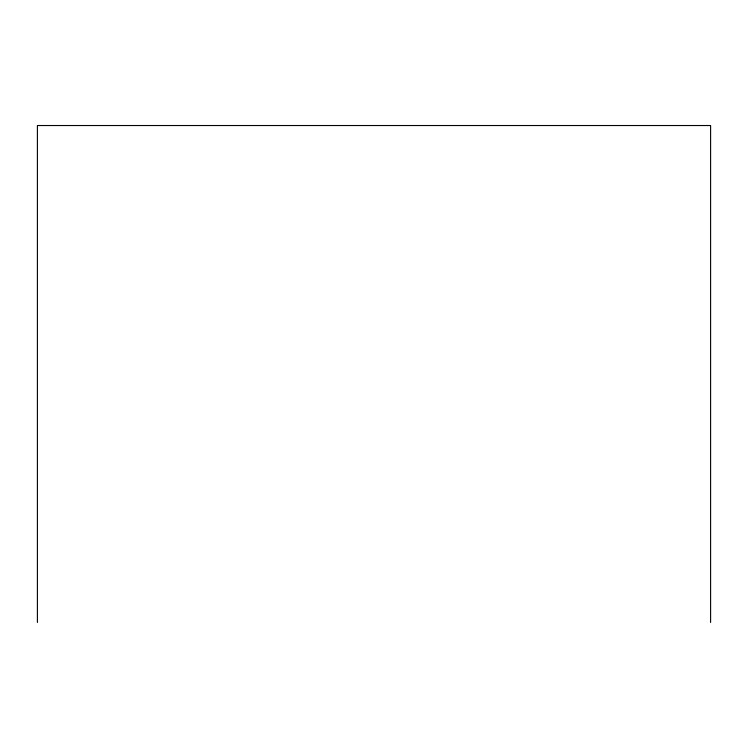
<?xml version="1.0" encoding="UTF-8"?>
<svg xmlns="http://www.w3.org/2000/svg" width="748" height="748" viewBox="0 0 748 748"><rect width="100%" height="100%" fill="white"/><g stroke="black" fill="none" stroke-linecap="round" stroke-linejoin="round"><path stroke-width="1.12" d="M710.6 622.476L710.6 125.524L37.4 125.524L37.4 622.476"/></g></svg>
